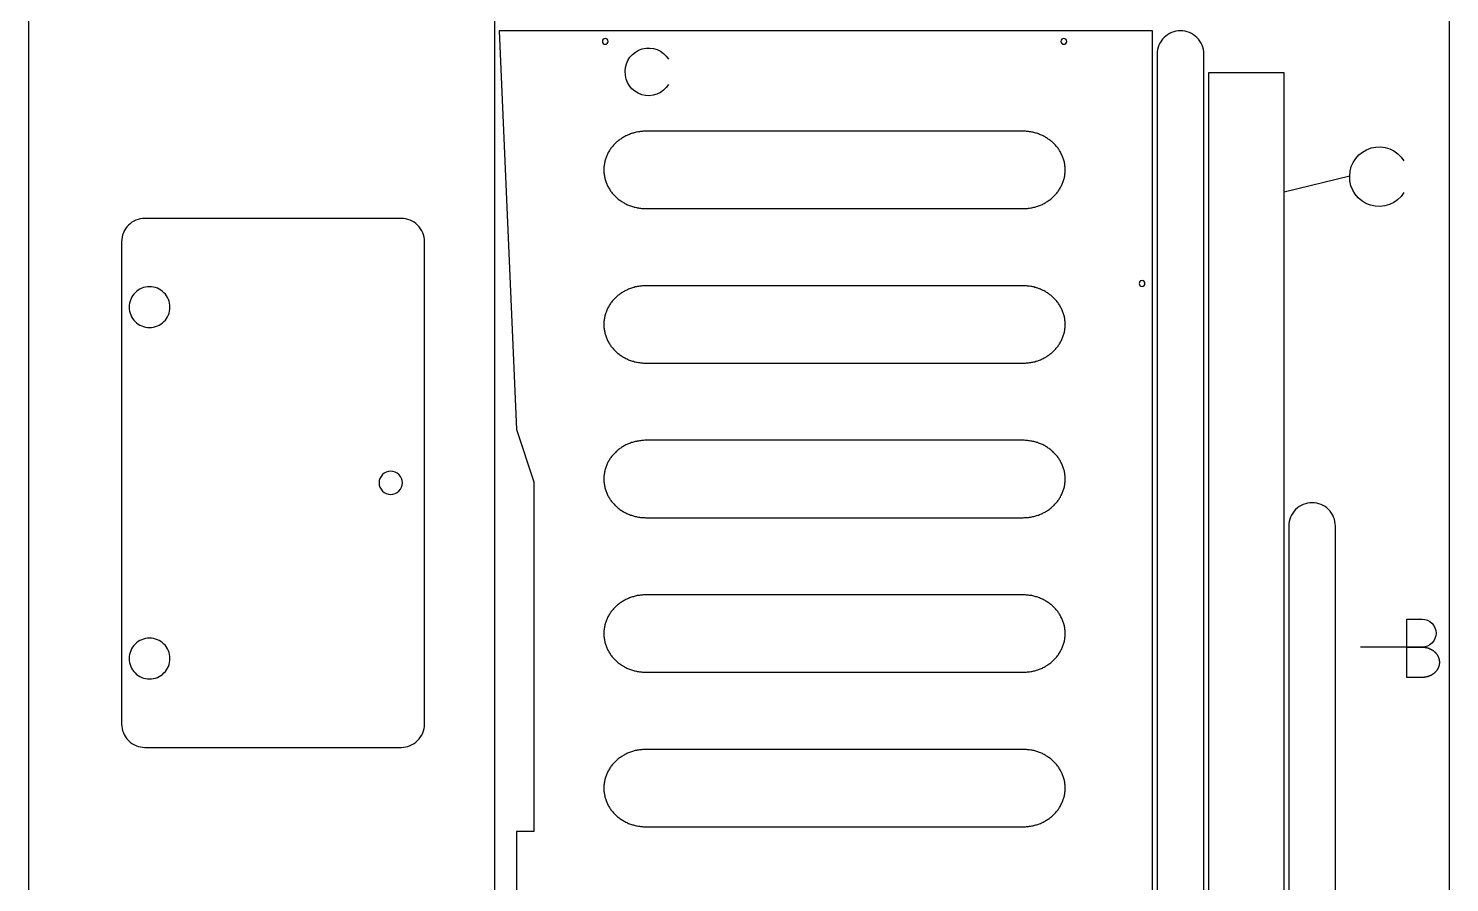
# Model space of a CAD drawing. Extents: x -841 to 6211, y -469 to 2808.
# Drawn here: x 1250 to 2470, y 434 to 1167 of the extents above; entities that cross this region are included whole.
import ezdxf

# ---------------------------------------------------------------- set-up
doc = ezdxf.new("R2010")
doc.units = 0
for name, color, linetype in [('DEFAULT_LAYER', 1, 'CONTINUOUS'), ('DEFAULT_LAYER0', 1, 'CONTINUOUS'), ('T5_LOGOLAYER_20', 18, 'CONTINUOUS'), ('T5_LOGOLAYER_21', 18, 'CONTINUOUS'), ('VW_T4_LOGO_2LAYER_2', 18, 'CONTINUOUS')]:
    doc.layers.add(name, color=color, linetype=linetype)

msp = doc.modelspace()

# ---------------------------------------------------------------- linework, layer by layer
at = {"layer": 'DEFAULT_LAYER'}
for points in [[(1329.6, 983.9), (1329.6, 570, 0.414214), (1349.6, 550), (1569.6, 550, 0.414214), (1589.6, 570), (1589.6, 984, 0.414214), (1569.6, 1004), (1349.6, 1004, 0.415239)], [(1353.6, 945.3, 0.414214), (1336.1, 927.8, 0.414214), (1353.6, 910.3, 0.414214), (1371.1, 927.8, 0.414214)], [(1560.6, 787, 0.414214), (1550.6, 777, 0.414214), (1560.6, 767, 0.414214), (1570.6, 777, 0.414214)], [(1353.6, 643.7, 0.414214), (1336.1, 626.2, 0.414214), (1353.6, 608.7, 0.414214), (1371.1, 626.2, 0.414214)]]:
    msp.add_lwpolyline(points, format="xyb", close=True, dxfattribs=at)
at = {"layer": 'DEFAULT_LAYER0'}
msp.add_lwpolyline([(2214.6, -2.1), (2214.6, 1164.9), (1653.6, 1165), (1668.6, 822.9), (1683.6, 777.9), (1683.6, 477.9), (1668.6, 477.9), (1668.6, -2.1)], dxfattribs=at)
for points in [[(1744.8, 1158.4, 0.414214), (1742.3, 1155.9, 0.414214), (1744.8, 1153.4, 0.414214), (1747.3, 1155.9, 0.414214)], [(2138.4, 1158.4, 0.414214), (2135.9, 1155.9, 0.414214), (2138.4, 1153.4, 0.414214), (2140.9, 1155.9, 0.414214)], [(2205.6, 950.6, 0.414214), (2203.1, 948.1, 0.414214), (2205.6, 945.6, 0.414214), (2208.1, 948.1, 0.414214)]]:
    msp.add_lwpolyline(points, format="xyb", close=True, dxfattribs=at)
for points in [[(1743.6, 1045.6), (1743.6, 1044.7), (1743.6, 1043.9), (1743.7, 1043), (1743.8, 1042.2), (1743.9, 1041.4), (1744, 1040.5), (1744.2, 1039.7), (1744.3, 1038.9), (1744.5, 1038.1), (1744.7, 1037.3), (1745, 1036.5), (1745.2, 1035.7), (1745.5, 1034.9), (1745.8, 1034.2), (1746.1, 1033.4), (1746.4, 1032.7), (1746.8, 1031.9), (1747.1, 1031.2), (1747.5, 1030.5), (1747.9, 1029.8), (1748.4, 1029.1), (1748.8, 1028.4), (1749.3, 1027.7), (1749.7, 1027), (1750.2, 1026.4), (1750.8, 1025.7), (1751.3, 1025.1), (1751.8, 1024.5), (1752.4, 1023.9), (1753, 1023.3), (1753.5, 1022.7), (1754.1, 1022.1), (1754.8, 1021.6), (1755.4, 1021), (1756, 1020.5), (1756.7, 1020), (1757.4, 1019.5), (1758.1, 1019), (1758.8, 1018.5), (1759.5, 1018.1), (1760.2, 1017.6), (1760.9, 1017.2), (1761.7, 1016.8), (1762.4, 1016.4), (1763.2, 1016), (1764, 1015.7), (1764.8, 1015.3), (1765.6, 1015), (1766.4, 1014.7), (1767.2, 1014.4), (1768.1, 1014.2), (1768.9, 1013.9), (1769.7, 1013.7), (1770.6, 1013.5), (1771.5, 1013.3), (1772.3, 1013.1), (1773.2, 1012.9), (1774.1, 1012.8), (1775, 1012.7), (1775.9, 1012.6), (1776.8, 1012.5), (1777.7, 1012.5), (1778.7, 1012.4), (1779.6, 1012.4), (2103.6, 1012.4), (2104.5, 1012.4), (2105.5, 1012.5), (2106.4, 1012.5), (2107.3, 1012.6), (2108.2, 1012.7), (2109.1, 1012.8), (2110, 1012.9), (2110.9, 1013.1), (2111.7, 1013.3), (2112.6, 1013.5), (2113.5, 1013.7), (2114.3, 1013.9), (2115.1, 1014.2), (2116, 1014.4), (2116.8, 1014.7), (2117.6, 1015), (2118.4, 1015.3), (2119.2, 1015.7), (2120, 1016), (2120.8, 1016.4), (2121.5, 1016.8), (2122.3, 1017.2), (2123, 1017.6), (2123.7, 1018.1), (2124.4, 1018.5), (2125.1, 1019), (2125.8, 1019.5), (2126.5, 1020), (2127.2, 1020.5), (2127.8, 1021), (2128.4, 1021.6), (2129.1, 1022.1), (2129.7, 1022.7), (2130.2, 1023.3), (2130.8, 1023.9), (2131.4, 1024.5), (2131.9, 1025.1), (2132.4, 1025.7), (2133, 1026.4), (2133.5, 1027), (2133.9, 1027.7), (2134.4, 1028.4), (2134.8, 1029.1), (2135.3, 1029.8), (2135.7, 1030.5), (2136, 1031.2), (2136.4, 1031.9), (2136.8, 1032.7), (2137.1, 1033.4), (2137.4, 1034.2), (2137.7, 1034.9), (2138, 1035.7), (2138.2, 1036.5), (2138.5, 1037.3), (2138.7, 1038.1), (2138.9, 1038.9), (2139, 1039.7), (2139.2, 1040.5), (2139.3, 1041.4), (2139.4, 1042.2), (2139.5, 1043), (2139.6, 1043.9), (2139.6, 1044.7), (2139.6, 1045.6), (2139.6, 1046.4), (2139.6, 1047.3), (2139.5, 1048.1), (2139.4, 1049), (2139.3, 1049.8), (2139.2, 1050.6), (2139, 1051.4), (2138.9, 1052.3), (2138.7, 1053.1), (2138.5, 1053.9), (2138.2, 1054.7), (2138, 1055.4), (2137.7, 1056.2), (2137.4, 1057), (2137.1, 1057.7), (2136.8, 1058.5), (2136.4, 1059.2), (2136, 1060), (2135.7, 1060.7), (2135.3, 1061.4), (2134.8, 1062.1), (2134.4, 1062.8), (2133.9, 1063.4), (2133.5, 1064.1), (2133, 1064.8), (2132.4, 1065.4), (2131.9, 1066), (2131.4, 1066.7), (2130.8, 1067.3), (2130.2, 1067.9), (2129.7, 1068.5), (2129.1, 1069), (2128.4, 1069.6), (2127.8, 1070.1), (2127.2, 1070.6), (2126.5, 1071.2), (2125.8, 1071.7), (2125.1, 1072.1), (2124.4, 1072.6), (2123.7, 1073.1), (2123, 1073.5), (2122.3, 1073.9), (2121.5, 1074.3), (2120.8, 1074.7), (2120, 1075.1), (2119.2, 1075.5), (2118.4, 1075.8), (2117.6, 1076.1), (2116.8, 1076.4), (2116, 1076.7), (2115.1, 1077), (2114.3, 1077.2), (2113.5, 1077.5), (2112.6, 1077.7), (2111.7, 1077.9), (2110.9, 1078.1), (2110, 1078.2), (2109.1, 1078.4), (2108.2, 1078.5), (2107.3, 1078.6), (2106.4, 1078.6), (2105.5, 1078.7), (2104.5, 1078.7), (2103.6, 1078.7), (1779.6, 1078.7), (1778.7, 1078.7), (1777.7, 1078.7), (1776.8, 1078.6), (1775.9, 1078.6), (1775, 1078.5), (1774.1, 1078.4), (1773.2, 1078.2), (1772.3, 1078.1), (1771.5, 1077.9), (1770.6, 1077.7), (1769.7, 1077.5), (1768.9, 1077.2), (1768.1, 1077), (1767.2, 1076.7), (1766.4, 1076.4), (1765.6, 1076.1), (1764.8, 1075.8), (1764, 1075.5), (1763.2, 1075.1), (1762.4, 1074.7), (1761.7, 1074.3), (1760.9, 1073.9), (1760.2, 1073.5), (1759.5, 1073.1), (1758.8, 1072.6), (1758.1, 1072.1), (1757.4, 1071.7), (1756.7, 1071.2), (1756, 1070.6), (1755.4, 1070.1), (1754.8, 1069.6), (1754.1, 1069), (1753.5, 1068.5), (1753, 1067.9), (1752.4, 1067.3), (1751.8, 1066.7), (1751.3, 1066), (1750.8, 1065.4), (1750.2, 1064.8), (1749.7, 1064.1), (1749.3, 1063.4), (1748.8, 1062.8), (1748.4, 1062.1), (1747.9, 1061.4), (1747.5, 1060.7), (1747.1, 1060), (1746.8, 1059.2), (1746.4, 1058.5), (1746.1, 1057.7), (1745.8, 1057), (1745.5, 1056.2), (1745.2, 1055.4), (1745, 1054.7), (1744.7, 1053.9), (1744.5, 1053.1), (1744.3, 1052.3), (1744.2, 1051.4), (1744, 1050.6), (1743.9, 1049.8), (1743.8, 1049), (1743.7, 1048.1), (1743.6, 1047.3), (1743.6, 1046.4)], [(1743.6, 912.9), (1743.6, 912.1), (1743.6, 911.2), (1743.7, 910.4), (1743.8, 909.6), (1743.9, 908.7), (1744, 907.9), (1744.2, 907.1), (1744.3, 906.3), (1744.5, 905.5), (1744.7, 904.7), (1745, 903.9), (1745.2, 903.1), (1745.5, 902.3), (1745.8, 901.5), (1746.1, 900.8), (1746.4, 900), (1746.8, 899.3), (1747.1, 898.6), (1747.5, 897.8), (1747.9, 897.1), (1748.4, 896.4), (1748.8, 895.7), (1749.3, 895.1), (1749.7, 894.4), (1750.2, 893.7), (1750.8, 893.1), (1751.3, 892.5), (1751.8, 891.8), (1752.4, 891.2), (1753, 890.6), (1753.5, 890.1), (1754.1, 889.5), (1754.8, 888.9), (1755.4, 888.4), (1756, 887.9), (1756.7, 887.4), (1757.4, 886.9), (1758.1, 886.4), (1758.8, 885.9), (1759.5, 885.4), (1760.2, 885), (1760.9, 884.6), (1761.7, 884.2), (1762.4, 883.8), (1763.2, 883.4), (1764, 883.1), (1764.8, 882.7), (1765.6, 882.4), (1766.4, 882.1), (1767.2, 881.8), (1768.1, 881.5), (1768.9, 881.3), (1769.7, 881), (1770.6, 880.8), (1771.5, 880.6), (1772.3, 880.5), (1773.2, 880.3), (1774.1, 880.2), (1775, 880), (1775.9, 880), (1776.8, 879.9), (1777.7, 879.8), (1778.7, 879.8), (1779.6, 879.8), (2103.6, 879.8), (2104.5, 879.8), (2105.5, 879.8), (2106.4, 879.9), (2107.3, 880), (2108.2, 880), (2109.1, 880.2), (2110, 880.3), (2110.9, 880.5), (2111.7, 880.6), (2112.6, 880.8), (2113.5, 881), (2114.3, 881.3), (2115.1, 881.5), (2116, 881.8), (2116.8, 882.1), (2117.6, 882.4), (2118.4, 882.7), (2119.2, 883.1), (2120, 883.4), (2120.8, 883.8), (2121.5, 884.2), (2122.3, 884.6), (2123, 885), (2123.7, 885.4), (2124.4, 885.9), (2125.1, 886.4), (2125.8, 886.9), (2126.5, 887.4), (2127.2, 887.9), (2127.8, 888.4), (2128.4, 888.9), (2129.1, 889.5), (2129.7, 890.1), (2130.2, 890.6), (2130.8, 891.2), (2131.4, 891.8), (2131.9, 892.5), (2132.4, 893.1), (2133, 893.7), (2133.5, 894.4), (2133.9, 895.1), (2134.4, 895.7), (2134.8, 896.4), (2135.3, 897.1), (2135.7, 897.8), (2136, 898.6), (2136.4, 899.3), (2136.8, 900), (2137.1, 900.8), (2137.4, 901.5), (2137.7, 902.3), (2138, 903.1), (2138.2, 903.9), (2138.5, 904.7), (2138.7, 905.5), (2138.9, 906.3), (2139, 907.1), (2139.2, 907.9), (2139.3, 908.7), (2139.4, 909.6), (2139.5, 910.4), (2139.6, 911.2), (2139.6, 912.1), (2139.6, 912.9), (2139.6, 913.8), (2139.6, 914.6), (2139.5, 915.5), (2139.4, 916.3), (2139.3, 917.2), (2139.2, 918), (2139, 918.8), (2138.9, 919.6), (2138.7, 920.4), (2138.5, 921.2), (2138.2, 922), (2138, 922.8), (2137.7, 923.6), (2137.4, 924.3), (2137.1, 925.1), (2136.8, 925.8), (2136.4, 926.6), (2136, 927.3), (2135.7, 928), (2135.3, 928.7), (2134.8, 929.4), (2134.4, 930.1), (2133.9, 930.8), (2133.5, 931.5), (2133, 932.1), (2132.4, 932.8), (2131.9, 933.4), (2131.4, 934), (2130.8, 934.6), (2130.2, 935.2), (2129.7, 935.8), (2129.1, 936.4), (2128.4, 936.9), (2127.8, 937.5), (2127.2, 938), (2126.5, 938.5), (2125.8, 939), (2125.1, 939.5), (2124.4, 940), (2123.7, 940.4), (2123, 940.9), (2122.3, 941.3), (2121.5, 941.7), (2120.8, 942.1), (2120, 942.5), (2119.2, 942.8), (2118.4, 943.2), (2117.6, 943.5), (2116.8, 943.8), (2116, 944.1), (2115.1, 944.4), (2114.3, 944.6), (2113.5, 944.8), (2112.6, 945.1), (2111.7, 945.3), (2110.9, 945.4), (2110, 945.6), (2109.1, 945.7), (2108.2, 945.8), (2107.3, 945.9), (2106.4, 946), (2105.5, 946.1), (2104.5, 946.1), (2103.6, 946.1), (1779.6, 946.1), (1778.7, 946.1), (1777.7, 946.1), (1776.8, 946), (1775.9, 945.9), (1775, 945.8), (1774.1, 945.7), (1773.2, 945.6), (1772.3, 945.4), (1771.5, 945.3), (1770.6, 945.1), (1769.7, 944.8), (1768.9, 944.6), (1768.1, 944.4), (1767.2, 944.1), (1766.4, 943.8), (1765.6, 943.5), (1764.8, 943.2), (1764, 942.8), (1763.2, 942.5), (1762.4, 942.1), (1761.7, 941.7), (1760.9, 941.3), (1760.2, 940.9), (1759.5, 940.4), (1758.8, 940), (1758.1, 939.5), (1757.4, 939), (1756.7, 938.5), (1756, 938), (1755.4, 937.5), (1754.8, 936.9), (1754.1, 936.4), (1753.5, 935.8), (1753, 935.2), (1752.4, 934.6), (1751.8, 934), (1751.3, 933.4), (1750.8, 932.8), (1750.2, 932.1), (1749.7, 931.5), (1749.3, 930.8), (1748.8, 930.1), (1748.4, 929.4), (1747.9, 928.7), (1747.5, 928), (1747.1, 927.3), (1746.8, 926.6), (1746.4, 925.8), (1746.1, 925.1), (1745.8, 924.3), (1745.5, 923.6), (1745.2, 922.8), (1745, 922), (1744.7, 921.2), (1744.5, 920.4), (1744.3, 919.6), (1744.2, 918.8), (1744, 918), (1743.9, 917.2), (1743.8, 916.3), (1743.7, 915.5), (1743.6, 914.6), (1743.6, 913.8)], [(1743.6, 780.3), (1743.6, 779.5), (1743.6, 778.6), (1743.7, 777.8), (1743.8, 776.9), (1743.9, 776.1), (1744, 775.3), (1744.2, 774.4), (1744.3, 773.6), (1744.5, 772.8), (1744.7, 772), (1745, 771.2), (1745.2, 770.4), (1745.5, 769.7), (1745.8, 768.9), (1746.1, 768.1), (1746.4, 767.4), (1746.8, 766.7), (1747.1, 765.9), (1747.5, 765.2), (1747.9, 764.5), (1748.4, 763.8), (1748.8, 763.1), (1749.3, 762.4), (1749.7, 761.8), (1750.2, 761.1), (1750.8, 760.5), (1751.3, 759.8), (1751.8, 759.2), (1752.4, 758.6), (1753, 758), (1753.5, 757.4), (1754.1, 756.9), (1754.8, 756.3), (1755.4, 755.8), (1756, 755.2), (1756.7, 754.7), (1757.4, 754.2), (1758.1, 753.7), (1758.8, 753.3), (1759.5, 752.8), (1760.2, 752.4), (1760.9, 751.9), (1761.7, 751.5), (1762.4, 751.2), (1763.2, 750.8), (1764, 750.4), (1764.8, 750.1), (1765.6, 749.8), (1766.4, 749.4), (1767.2, 749.2), (1768.1, 748.9), (1768.9, 748.6), (1769.7, 748.4), (1770.6, 748.2), (1771.5, 748), (1772.3, 747.8), (1773.2, 747.7), (1774.1, 747.5), (1775, 747.4), (1775.9, 747.3), (1776.8, 747.2), (1777.7, 747.2), (1778.7, 747.2), (1779.6, 747.1), (2103.6, 747.1), (2104.5, 747.2), (2105.5, 747.2), (2106.4, 747.2), (2107.3, 747.3), (2108.2, 747.4), (2109.1, 747.5), (2110, 747.7), (2110.9, 747.8), (2111.7, 748), (2112.6, 748.2), (2113.5, 748.4), (2114.3, 748.6), (2115.1, 748.9), (2116, 749.2), (2116.8, 749.4), (2117.6, 749.8), (2118.4, 750.1), (2119.2, 750.4), (2120, 750.8), (2120.8, 751.2), (2121.5, 751.5), (2122.3, 751.9), (2123, 752.4), (2123.7, 752.8), (2124.4, 753.3), (2125.1, 753.7), (2125.8, 754.2), (2126.5, 754.7), (2127.2, 755.2), (2127.8, 755.8), (2128.4, 756.3), (2129.1, 756.9), (2129.7, 757.4), (2130.2, 758), (2130.8, 758.6), (2131.4, 759.2), (2131.9, 759.8), (2132.4, 760.5), (2133, 761.1), (2133.5, 761.8), (2133.9, 762.4), (2134.4, 763.1), (2134.8, 763.8), (2135.3, 764.5), (2135.7, 765.2), (2136, 765.9), (2136.4, 766.7), (2136.8, 767.4), (2137.1, 768.1), (2137.4, 768.9), (2137.7, 769.7), (2138, 770.4), (2138.2, 771.2), (2138.5, 772), (2138.7, 772.8), (2138.9, 773.6), (2139, 774.4), (2139.2, 775.3), (2139.3, 776.1), (2139.4, 776.9), (2139.5, 777.8), (2139.6, 778.6), (2139.6, 779.5), (2139.6, 780.3), (2139.6, 781.2), (2139.6, 782), (2139.5, 782.9), (2139.4, 783.7), (2139.3, 784.5), (2139.2, 785.4), (2139, 786.2), (2138.9, 787), (2138.7, 787.8), (2138.5, 788.6), (2138.2, 789.4), (2138, 790.2), (2137.7, 790.9), (2137.4, 791.7), (2137.1, 792.5), (2136.8, 793.2), (2136.4, 794), (2136, 794.7), (2135.7, 795.4), (2135.3, 796.1), (2134.8, 796.8), (2134.4, 797.5), (2133.9, 798.2), (2133.5, 798.8), (2133, 799.5), (2132.4, 800.1), (2131.9, 800.8), (2131.4, 801.4), (2130.8, 802), (2130.2, 802.6), (2129.7, 803.2), (2129.1, 803.8), (2128.4, 804.3), (2127.8, 804.9), (2127.2, 805.4), (2126.5, 805.9), (2125.8, 806.4), (2125.1, 806.9), (2124.4, 807.3), (2123.7, 807.8), (2123, 808.2), (2122.3, 808.7), (2121.5, 809.1), (2120.8, 809.5), (2120, 809.8), (2119.2, 810.2), (2118.4, 810.5), (2117.6, 810.9), (2116.8, 811.2), (2116, 811.5), (2115.1, 811.7), (2114.3, 812), (2113.5, 812.2), (2112.6, 812.4), (2111.7, 812.6), (2110.9, 812.8), (2110, 812.9), (2109.1, 813.1), (2108.2, 813.2), (2107.3, 813.3), (2106.4, 813.4), (2105.5, 813.4), (2104.5, 813.5), (2103.6, 813.5), (1779.6, 813.5), (1778.7, 813.5), (1777.7, 813.4), (1776.8, 813.4), (1775.9, 813.3), (1775, 813.2), (1774.1, 813.1), (1773.2, 812.9), (1772.3, 812.8), (1771.5, 812.6), (1770.6, 812.4), (1769.7, 812.2), (1768.9, 812), (1768.1, 811.7), (1767.2, 811.5), (1766.4, 811.2), (1765.6, 810.9), (1764.8, 810.5), (1764, 810.2), (1763.2, 809.8), (1762.4, 809.5), (1761.7, 809.1), (1760.9, 808.7), (1760.2, 808.2), (1759.5, 807.8), (1758.8, 807.3), (1758.1, 806.9), (1757.4, 806.4), (1756.7, 805.9), (1756, 805.4), (1755.4, 804.9), (1754.8, 804.3), (1754.1, 803.8), (1753.5, 803.2), (1753, 802.6), (1752.4, 802), (1751.8, 801.4), (1751.3, 800.8), (1750.8, 800.1), (1750.2, 799.5), (1749.7, 798.8), (1749.3, 798.2), (1748.8, 797.5), (1748.4, 796.8), (1747.9, 796.1), (1747.5, 795.4), (1747.1, 794.7), (1746.8, 794), (1746.4, 793.2), (1746.1, 792.5), (1745.8, 791.7), (1745.5, 790.9), (1745.2, 790.2), (1745, 789.4), (1744.7, 788.6), (1744.5, 787.8), (1744.3, 787), (1744.2, 786.2), (1744, 785.4), (1743.9, 784.5), (1743.8, 783.7), (1743.7, 782.9), (1743.6, 782), (1743.6, 781.2)], [(1743.6, 647.7), (1743.6, 646.8), (1743.6, 646), (1743.7, 645.1), (1743.8, 644.3), (1743.9, 643.4), (1744, 642.6), (1744.2, 641.8), (1744.3, 641), (1744.5, 640.2), (1744.7, 639.4), (1745, 638.6), (1745.2, 637.8), (1745.5, 637), (1745.8, 636.3), (1746.1, 635.5), (1746.4, 634.8), (1746.8, 634), (1747.1, 633.3), (1747.5, 632.6), (1747.9, 631.9), (1748.4, 631.2), (1748.8, 630.5), (1749.3, 629.8), (1749.7, 629.1), (1750.2, 628.5), (1750.8, 627.8), (1751.3, 627.2), (1751.8, 626.6), (1752.4, 626), (1753, 625.4), (1753.5, 624.8), (1754.1, 624.2), (1754.8, 623.7), (1755.4, 623.1), (1756, 622.6), (1756.7, 622.1), (1757.4, 621.6), (1758.1, 621.1), (1758.8, 620.6), (1759.5, 620.2), (1760.2, 619.7), (1760.9, 619.3), (1761.7, 618.9), (1762.4, 618.5), (1763.2, 618.1), (1764, 617.8), (1764.8, 617.4), (1765.6, 617.1), (1766.4, 616.8), (1767.2, 616.5), (1768.1, 616.3), (1768.9, 616), (1769.7, 615.8), (1770.6, 615.6), (1771.5, 615.4), (1772.3, 615.2), (1773.2, 615), (1774.1, 614.9), (1775, 614.8), (1775.9, 614.7), (1776.8, 614.6), (1777.7, 614.6), (1778.7, 614.5), (1779.6, 614.5), (2103.6, 614.5), (2104.5, 614.5), (2105.5, 614.6), (2106.4, 614.6), (2107.3, 614.7), (2108.2, 614.8), (2109.1, 614.9), (2110, 615), (2110.9, 615.2), (2111.7, 615.4), (2112.6, 615.6), (2113.5, 615.8), (2114.3, 616), (2115.1, 616.3), (2116, 616.5), (2116.8, 616.8), (2117.6, 617.1), (2118.4, 617.4), (2119.2, 617.8), (2120, 618.1), (2120.8, 618.5), (2121.5, 618.9), (2122.3, 619.3), (2123, 619.7), (2123.7, 620.2), (2124.4, 620.6), (2125.1, 621.1), (2125.8, 621.6), (2126.5, 622.1), (2127.2, 622.6), (2127.8, 623.1), (2128.4, 623.7), (2129.1, 624.2), (2129.7, 624.8), (2130.2, 625.4), (2130.8, 626), (2131.4, 626.6), (2131.9, 627.2), (2132.4, 627.8), (2133, 628.5), (2133.5, 629.1), (2133.9, 629.8), (2134.4, 630.5), (2134.8, 631.2), (2135.3, 631.9), (2135.7, 632.6), (2136, 633.3), (2136.4, 634), (2136.8, 634.8), (2137.1, 635.5), (2137.4, 636.3), (2137.7, 637), (2138, 637.8), (2138.2, 638.6), (2138.5, 639.4), (2138.7, 640.2), (2138.9, 641), (2139, 641.8), (2139.2, 642.6), (2139.3, 643.4), (2139.4, 644.3), (2139.5, 645.1), (2139.6, 646), (2139.6, 646.8), (2139.6, 647.7), (2139.6, 648.5), (2139.6, 649.4), (2139.5, 650.2), (2139.4, 651.1), (2139.3, 651.9), (2139.2, 652.7), (2139, 653.5), (2138.9, 654.4), (2138.7, 655.2), (2138.5, 656), (2138.2, 656.8), (2138, 657.5), (2137.7, 658.3), (2137.4, 659.1), (2137.1, 659.8), (2136.8, 660.6), (2136.4, 661.3), (2136, 662), (2135.7, 662.8), (2135.3, 663.5), (2134.8, 664.2), (2134.4, 664.9), (2133.9, 665.5), (2133.5, 666.2), (2133, 666.9), (2132.4, 667.5), (2131.9, 668.1), (2131.4, 668.8), (2130.8, 669.4), (2130.2, 670), (2129.7, 670.5), (2129.1, 671.1), (2128.4, 671.7), (2127.8, 672.2), (2127.2, 672.7), (2126.5, 673.3), (2125.8, 673.8), (2125.1, 674.2), (2124.4, 674.7), (2123.7, 675.2), (2123, 675.6), (2122.3, 676), (2121.5, 676.4), (2120.8, 676.8), (2120, 677.2), (2119.2, 677.6), (2118.4, 677.9), (2117.6, 678.2), (2116.8, 678.5), (2116, 678.8), (2115.1, 679.1), (2114.3, 679.3), (2113.5, 679.6), (2112.6, 679.8), (2111.7, 680), (2110.9, 680.2), (2110, 680.3), (2109.1, 680.4), (2108.2, 680.6), (2107.3, 680.7), (2106.4, 680.7), (2105.5, 680.8), (2104.5, 680.8), (2103.6, 680.8), (1779.6, 680.8), (1778.7, 680.8), (1777.7, 680.8), (1776.8, 680.7), (1775.9, 680.7), (1775, 680.6), (1774.1, 680.4), (1773.2, 680.3), (1772.3, 680.2), (1771.5, 680), (1770.6, 679.8), (1769.7, 679.6), (1768.9, 679.3), (1768.1, 679.1), (1767.2, 678.8), (1766.4, 678.5), (1765.6, 678.2), (1764.8, 677.9), (1764, 677.6), (1763.2, 677.2), (1762.4, 676.8), (1761.7, 676.4), (1760.9, 676), (1760.2, 675.6), (1759.5, 675.2), (1758.8, 674.7), (1758.1, 674.2), (1757.4, 673.8), (1756.7, 673.3), (1756, 672.7), (1755.4, 672.2), (1754.8, 671.7), (1754.1, 671.1), (1753.5, 670.5), (1753, 670), (1752.4, 669.4), (1751.8, 668.8), (1751.3, 668.1), (1750.8, 667.5), (1750.2, 666.9), (1749.7, 666.2), (1749.3, 665.5), (1748.8, 664.9), (1748.4, 664.2), (1747.9, 663.5), (1747.5, 662.8), (1747.1, 662), (1746.8, 661.3), (1746.4, 660.6), (1746.1, 659.8), (1745.8, 659.1), (1745.5, 658.3), (1745.2, 657.5), (1745, 656.8), (1744.7, 656), (1744.5, 655.2), (1744.3, 654.4), (1744.2, 653.5), (1744, 652.7), (1743.9, 651.9), (1743.8, 651.1), (1743.7, 650.2), (1743.6, 649.4), (1743.6, 648.5)], [(1743.6, 515), (1743.6, 514.2), (1743.6, 513.3), (1743.7, 512.5), (1743.8, 511.6), (1743.9, 510.8), (1744, 510), (1744.2, 509.2), (1744.3, 508.4), (1744.5, 507.5), (1744.7, 506.8), (1745, 506), (1745.2, 505.2), (1745.5, 504.4), (1745.8, 503.6), (1746.1, 502.9), (1746.4, 502.1), (1746.8, 501.4), (1747.1, 500.7), (1747.5, 499.9), (1747.9, 499.2), (1748.4, 498.5), (1748.8, 497.8), (1749.3, 497.2), (1749.7, 496.5), (1750.2, 495.8), (1750.8, 495.2), (1751.3, 494.6), (1751.8, 493.9), (1752.4, 493.3), (1753, 492.7), (1753.5, 492.2), (1754.1, 491.6), (1754.8, 491), (1755.4, 490.5), (1756, 490), (1756.7, 489.5), (1757.4, 489), (1758.1, 488.5), (1758.8, 488), (1759.5, 487.5), (1760.2, 487.1), (1760.9, 486.7), (1761.7, 486.3), (1762.4, 485.9), (1763.2, 485.5), (1764, 485.1), (1764.8, 484.8), (1765.6, 484.5), (1766.4, 484.2), (1767.2, 483.9), (1768.1, 483.6), (1768.9, 483.4), (1769.7, 483.1), (1770.6, 482.9), (1771.5, 482.7), (1772.3, 482.6), (1773.2, 482.4), (1774.1, 482.3), (1775, 482.1), (1775.9, 482.1), (1776.8, 482), (1777.7, 481.9), (1778.7, 481.9), (1779.6, 481.9), (2103.6, 481.9), (2104.5, 481.9), (2105.5, 481.9), (2106.4, 482), (2107.3, 482.1), (2108.2, 482.1), (2109.1, 482.3), (2110, 482.4), (2110.9, 482.6), (2111.7, 482.7), (2112.6, 482.9), (2113.5, 483.1), (2114.3, 483.4), (2115.1, 483.6), (2116, 483.9), (2116.8, 484.2), (2117.6, 484.5), (2118.4, 484.8), (2119.2, 485.1), (2120, 485.5), (2120.8, 485.9), (2121.5, 486.3), (2122.3, 486.7), (2123, 487.1), (2123.7, 487.5), (2124.4, 488), (2125.1, 488.5), (2125.8, 489), (2126.5, 489.5), (2127.2, 490), (2127.8, 490.5), (2128.4, 491), (2129.1, 491.6), (2129.7, 492.2), (2130.2, 492.7), (2130.8, 493.3), (2131.4, 493.9), (2131.9, 494.6), (2132.4, 495.2), (2133, 495.8), (2133.5, 496.5), (2133.9, 497.2), (2134.4, 497.8), (2134.8, 498.5), (2135.3, 499.2), (2135.7, 499.9), (2136, 500.7), (2136.4, 501.4), (2136.8, 502.1), (2137.1, 502.9), (2137.4, 503.6), (2137.7, 504.4), (2138, 505.2), (2138.2, 506), (2138.5, 506.8), (2138.7, 507.5), (2138.9, 508.4), (2139, 509.2), (2139.2, 510), (2139.3, 510.8), (2139.4, 511.6), (2139.5, 512.5), (2139.6, 513.3), (2139.6, 514.2), (2139.6, 515), (2139.6, 515.9), (2139.6, 516.7), (2139.5, 517.6), (2139.4, 518.4), (2139.3, 519.3), (2139.2, 520.1), (2139, 520.9), (2138.9, 521.7), (2138.7, 522.5), (2138.5, 523.3), (2138.2, 524.1), (2138, 524.9), (2137.7, 525.7), (2137.4, 526.4), (2137.1, 527.2), (2136.8, 527.9), (2136.4, 528.7), (2136, 529.4), (2135.7, 530.1), (2135.3, 530.8), (2134.8, 531.5), (2134.4, 532.2), (2133.9, 532.9), (2133.5, 533.6), (2133, 534.2), (2132.4, 534.9), (2131.9, 535.5), (2131.4, 536.1), (2130.8, 536.7), (2130.2, 537.3), (2129.7, 537.9), (2129.1, 538.5), (2128.4, 539), (2127.8, 539.6), (2127.2, 540.1), (2126.5, 540.6), (2125.8, 541.1), (2125.1, 541.6), (2124.4, 542.1), (2123.7, 542.5), (2123, 543), (2122.3, 543.4), (2121.5, 543.8), (2120.8, 544.2), (2120, 544.6), (2119.2, 544.9), (2118.4, 545.3), (2117.6, 545.6), (2116.8, 545.9), (2116, 546.2), (2115.1, 546.5), (2114.3, 546.7), (2113.5, 546.9), (2112.6, 547.2), (2111.7, 547.3), (2110.9, 547.5), (2110, 547.7), (2109.1, 547.8), (2108.2, 547.9), (2107.3, 548), (2106.4, 548.1), (2105.5, 548.2), (2104.5, 548.2), (2103.6, 548.2), (1779.6, 548.2), (1778.7, 548.2), (1777.7, 548.2), (1776.8, 548.1), (1775.9, 548), (1775, 547.9), (1774.1, 547.8), (1773.2, 547.7), (1772.3, 547.5), (1771.5, 547.3), (1770.6, 547.2), (1769.7, 546.9), (1768.9, 546.7), (1768.1, 546.5), (1767.2, 546.2), (1766.4, 545.9), (1765.6, 545.6), (1764.8, 545.3), (1764, 544.9), (1763.2, 544.6), (1762.4, 544.2), (1761.7, 543.8), (1760.9, 543.4), (1760.2, 543), (1759.5, 542.5), (1758.8, 542.1), (1758.1, 541.6), (1757.4, 541.1), (1756.7, 540.6), (1756, 540.1), (1755.4, 539.6), (1754.8, 539), (1754.1, 538.5), (1753.5, 537.9), (1753, 537.3), (1752.4, 536.7), (1751.8, 536.1), (1751.3, 535.5), (1750.8, 534.9), (1750.2, 534.2), (1749.7, 533.6), (1749.3, 532.9), (1748.8, 532.2), (1748.4, 531.5), (1747.9, 530.8), (1747.5, 530.1), (1747.1, 529.4), (1746.8, 528.7), (1746.4, 527.9), (1746.1, 527.2), (1745.8, 526.4), (1745.5, 525.7), (1745.2, 524.9), (1745, 524.1), (1744.7, 523.3), (1744.5, 522.5), (1744.3, 521.7), (1744.2, 520.9), (1744, 520.1), (1743.9, 519.3), (1743.8, 518.4), (1743.7, 517.6), (1743.6, 516.7), (1743.6, 515.9)]]:
    msp.add_lwpolyline(points, close=True, dxfattribs=at)
at = {"layer": 'T5_LOGOLAYER_20'}
for points in [[(1249.6, 0), (2469.6, 0), (2469.6, 2440), (1249.6, 2440)], [(2262.6, 0), (2327.6, 0), (2327.6, 1129), (2262.6, 1129)]]:
    msp.add_lwpolyline(points, close=True, dxfattribs=at)
msp.add_lwpolyline([(1249.6, 1417), (1309.6, 1417), (1309.6, 1422), (1459.4, 1422, 0.414828), (1559.6, 1522), (1559.6, 1580), (1599.6, 1580), (1599.6, 1595), (1604.6, 1600), (1649.6, 1600), (1649.6, 0), (1604.6, 0), (1599.6, 5), (1599.6, 20), (1559.6, 20), (1559.6, 77.6, 0.415348), (1459.6, 178), (1309.6, 178), (1309.6, 183), (1249.6, 183)], format="xyb", dxfattribs=at)
for points in [[(2218.6, 20, 0.414214), (2238.6, 0, 0.414214), (2258.6, 20), (2258.6, 1145, 0.414214), (2238.6, 1165, 0.414214), (2218.6, 1145)], [(2331.6, 20, 0.414214), (2351.6, 0, 0.414214), (2371.6, 20), (2371.6, 740, 0.414214), (2351.6, 760, 0.414214), (2331.6, 740)]]:
    msp.add_lwpolyline(points, format="xyb", close=True, dxfattribs=at)
at = {"layer": 'T5_LOGOLAYER_21'}
msp.add_lwpolyline([(1799.1, 1119, -0.77786), (1761.9, 1130.2, -0.756443), (1799.1, 1140.6)], format="xyb", dxfattribs=at)
at = {"layer": 'VW_T4_LOGO_2LAYER_2'}
msp.add_lwpolyline([(2430.4, 1026.3, -0.77786), (2383.9, 1040.3, -0.756443), (2430.4, 1053.3)], format="xyb", dxfattribs=at)
for points in [[(2383.9, 1040.3), (2327.6, 1026.5)], [(2433, 636), (2393, 636)]]:
    msp.add_lwpolyline(points, dxfattribs=at)
msp.add_lwpolyline([(2433, 610), (2433, 660), (2446, 660, -1), (2446, 636), (2433, 636), (2446, 636), (2446.4, 636), (2446.7, 636), (2447.1, 636), (2447.5, 635.9), (2447.9, 635.9), (2448.2, 635.9), (2448.6, 635.8), (2449, 635.7), (2449.3, 635.7), (2449.7, 635.6), (2450.1, 635.5), (2450.4, 635.4), (2450.8, 635.3), (2451.1, 635.2), (2451.4, 635.1), (2451.8, 635), (2452.1, 634.9), (2452.4, 634.7), (2452.8, 634.6), (2453.1, 634.4), (2453.4, 634.3), (2453.7, 634.1), (2454, 634), (2454.3, 633.8), (2454.6, 633.6), (2454.9, 633.4), (2455.2, 633.2), (2455.5, 633), (2455.7, 632.8), (2456, 632.6), (2456.3, 632.4), (2456.5, 632.2), (2456.8, 632), (2457, 631.7), (2457.3, 631.5), (2457.5, 631.3), (2457.7, 631), (2457.9, 630.8), (2458.2, 630.5), (2458.4, 630.3), (2458.6, 630), (2458.7, 629.7), (2458.9, 629.5), (2459.1, 629.2), (2459.3, 628.9), (2459.4, 628.6), (2459.6, 628.4), (2459.7, 628.1), (2459.9, 627.8), (2460, 627.5), (2460.1, 627.2), (2460.2, 626.9), (2460.3, 626.6), (2460.4, 626.3), (2460.5, 625.9), (2460.6, 625.6), (2460.7, 625.3), (2460.7, 625), (2460.8, 624.7), (2460.8, 624.3), (2460.9, 624), (2460.9, 623.7), (2460.9, 623.3), (2460.9, 623), (2460.9, 622.7), (2460.9, 622.3), (2460.9, 622), (2460.8, 621.7), (2460.8, 621.3), (2460.7, 621), (2460.7, 620.7), (2460.6, 620.4), (2460.5, 620.1), (2460.4, 619.8), (2460.3, 619.4), (2460.2, 619.1), (2460.1, 618.8), (2460, 618.5), (2459.9, 618.2), (2459.7, 617.9), (2459.6, 617.7), (2459.4, 617.4), (2459.3, 617.1), (2459.1, 616.8), (2458.9, 616.5), (2458.7, 616.3), (2458.6, 616), (2458.4, 615.7), (2458.2, 615.5), (2457.9, 615.2), (2457.7, 615), (2457.5, 614.7), (2457.3, 614.5), (2457, 614.3), (2456.8, 614), (2456.5, 613.8), (2456.3, 613.6), (2456, 613.4), (2455.7, 613.2), (2455.5, 613), (2455.2, 612.8), (2454.9, 612.6), (2454.6, 612.4), (2454.3, 612.2), (2454, 612.1), (2453.7, 611.9), (2453.4, 611.7), (2453.1, 611.6), (2452.8, 611.4), (2452.4, 611.3), (2452.1, 611.2), (2451.8, 611), (2451.4, 610.9), (2451.1, 610.8), (2450.8, 610.7), (2450.4, 610.6), (2450.1, 610.5), (2449.7, 610.4), (2449.3, 610.3), (2449, 610.3), (2448.6, 610.2), (2448.2, 610.2), (2447.9, 610.1), (2447.5, 610.1), (2447.1, 610), (2446.7, 610), (2446.4, 610), (2446, 610)], format="xyb", close=True, dxfattribs=at)

doc.saveas('drawing.dxf')
